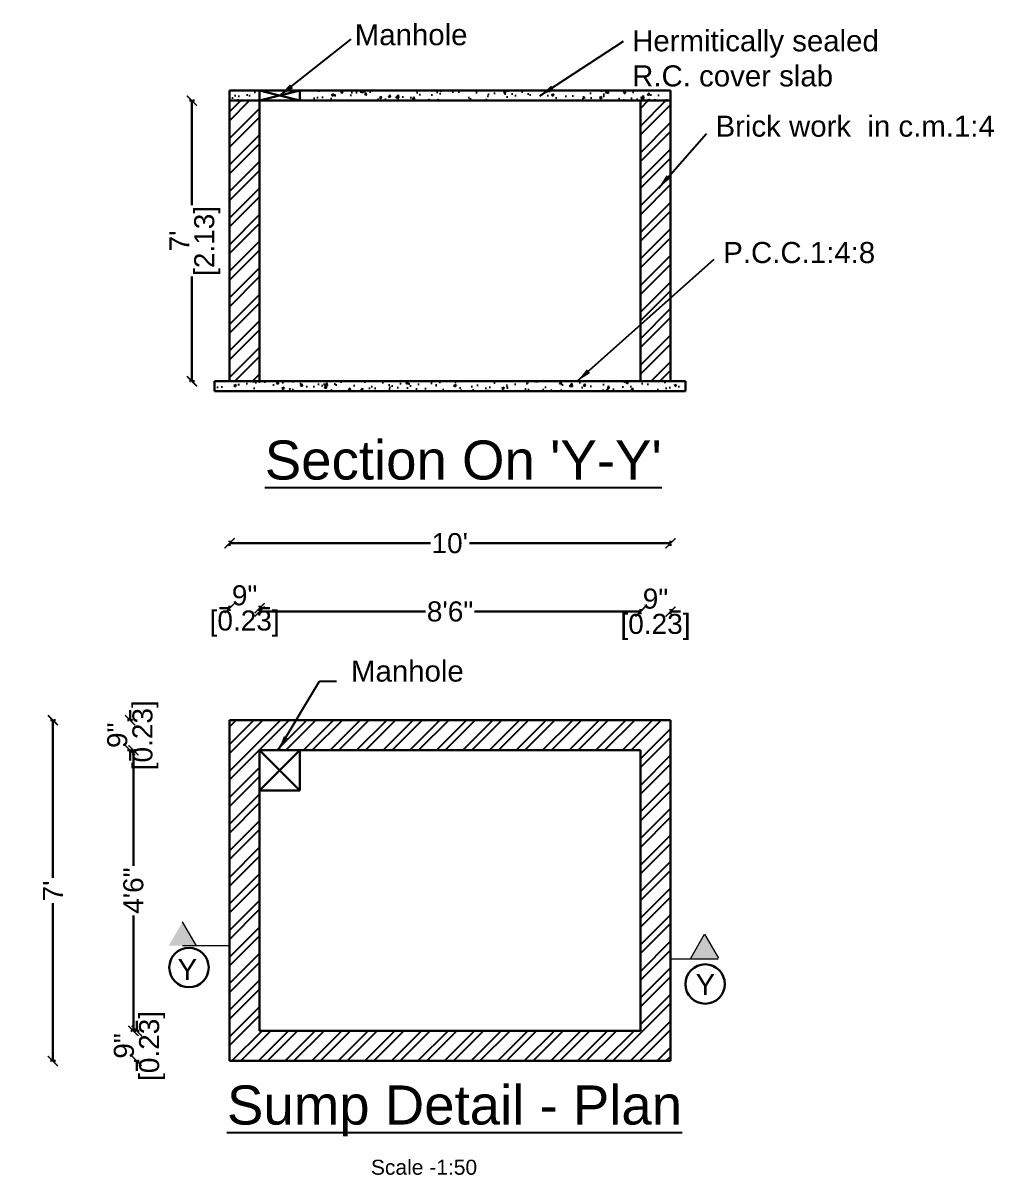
# Model space of a CAD drawing. Header units: metres. Extents: x 6804 to 7881, y 412 to 705.
# Drawn here: x 6803.6 to 6863.4, y 417 to 487.8 of the extents above; entities that cross this region are included whole.
import ezdxf

# ---------------------------------------------------------------- set-up
doc = ezdxf.new("R2010")
doc.units = ezdxf.units.M
doc.header["$LTSCALE"] = 5
doc.header["$PDSIZE"] = -1
doc.linetypes.add('DOT2', pattern=[0.125, 0, -0.125])
doc.layers.get('0').update_dxf_attribs({"color": 8, "linetype": 'CONTINUOUS'})
doc.layers.get('DEFPOINTS').update_dxf_attribs({"color": 8, "linetype": 'CONTINUOUS'})
for name, color, linetype in [('DIM', 8, 'CONTINUOUS'), ('hat', 8, 'CONTINUOUS'), ('TEXT', 7, 'CONTINUOUS')]:
    doc.layers.add(name, color=color, linetype=linetype)
doc.layers.add('others', color=8, linetype='CONTINUOUS', lineweight=15)
doc.layers.add('Walls', color=1, linetype='CONTINUOUS', lineweight=30)
doc.styles.get("Standard").update_dxf_attribs({"font": 'arial.ttf'})
doc.dimstyles.new('mohan', dxfattribs={"dimtxt": 9, "dimasz": 4.5, "dimexe": 4.5, "dimexo": 9, "dimgap": 0.0625, "dimtad": 0, "dimdec": 4, "dimzin": 0, "dimdsep": 46, "dimlunit": 4, "dimtxsty": 'Standard', "dimblk": 'ARCHTICK', "dimcen": 0.09, "dimclrd": 9, "dimclre": 9, "dimclrt": 7, "dimadec": 0, "dimazin": 0, "dimtfac": 1, "dimtdec": 4, "dimtix": 1, "dimtofl": 0, "dimtmove": 2, "dimatfit": 0, "dimfxl": 0, "dimtolj": 1, "dimtzin": 0, "dimlwd": -1, "dimarcsym": 0})
doc.dimstyles.new('ST-1', dxfattribs={"dimscale": 0.25, "dimtxt": 5, "dimasz": 1.5, "dimexe": 3, "dimexo": 3, "dimgap": 3, "dimtad": 0, "dimdec": 1, "dimzin": 0, "dimdsep": 46, "dimlunit": 4, "dimtxsty": 'Standard', "dimblk": 'ARCHTICK', "dimcen": 0, "dimclrd": 8, "dimclre": 8, "dimclrt": 1, "dimadec": 0, "dimazin": 0, "dimtfac": 1, "dimtdec": 1, "dimtix": 1, "dimtofl": 0, "dimtmove": 0, "dimatfit": 3, "dimfxl": 0, "dimtolj": 1, "dimtzin": 0, "dimarcsym": 0})
pattern_1 = [(50, (20610.453, 15975.0276), (7.1726018, -0.6275213), [0.75, -8.25]), (355, (20610.453, 15975.0276), (-1.3875133, 7.5219213), [0.6, -6.6]), (100.4514, (20611.051, 15974.975), (5.7850938, 6.8943954), [0.637402, -7.0114211]), (46.1842, (20610.453, 15977.028), (10.6724105, -1.65519), [1.125, -12.375]), (96.6356, (20611.343, 15976.89), (9.346627, 9.7411787), [0.956103, -10.51713]), (351.1842, (20610.453, 15977.028), (9.3466195, 9.741186), [0.9, -9.9]), (21, (20611.453, 15976.5276), (5.9690705, -4.0261889), [0.75, -8.25]), (326, (20611.453, 15976.5276), (2.4331533, 7.2515005), [0.6, -6.6]), (71.4514, (20611.951, 15976.192), (8.4022263, 3.225305), [0.637402, -7.0114211]), (37.5, (20610.4532, 15975.0276), (0.12159855, 3.32893854), [0, -6.52, 0, -6.7, 0, -6.625]), (7.5, (20610.4532, 15975.0276), (2.63069537, 3.9441171), [0, -3.82, 0, -6.37, 0, -2.525]), (327.5, (20608.2232, 15975.0276), (5.33822436, -0.22554872), [0, -2.5, 0, -7.8, 0, -10.35]), (317.5, (20607.2232, 15975.0276), (5.8318617, 1.0010498), [0, -3.25, 0, -5.18, 0, -7.35])]

# ---------------------------------------------------------------- blocks, each defined once
blk = doc.blocks.new('_ArchTick')
at = {"color": 0, "linetype": 'ByBlock', "const_width": 0.15}
blk.add_lwpolyline([(-0.5, -0.5), (0.5, 0.5)], dxfattribs=at)
blk = doc.blocks.new('*D22')
at = {"layer": 'DEFPOINTS', "color": 0}
for p in [(92689.26, -1665.03), (92680.26, -1698.07), (92689.26, -1698.07)]:
    blk.add_point(p, dxfattribs=at)
at = {"layer": 'DIM', "color": 8, "lineweight": -2}
for p, q in [((92680.26, -1665.03), (92677.26, -1665.03)), ((92689.26, -1665.03), (92692.26, -1665.03))]:
    blk.add_line(p, q, dxfattribs=at)
at = {"layer": 'DIM', "color": 8, "linetype": 'DOT2', "lineweight": -2}
for p, q in [((92680.26, -1665.78), (92680.26, -1664.28)), ((92689.26, -1665.78), (92689.26, -1664.28))]:
    blk.add_line(p, q, dxfattribs=at)
at = {"layer": 'DIM', "color": 8, "lineweight": -2, "xscale": 3, "yscale": 3, "zscale": 3}
blk.add_blockref('_ArchTick', (92680.26, -1665.03), dxfattribs=at)
at = {"layer": 'DIM', "color": 8, "lineweight": -2, "xscale": 3, "yscale": 3, "zscale": 3, "rotation": 180}
blk.add_blockref('_ArchTick', (92689.26, -1665.03), dxfattribs=at)
at = {"layer": 'DIM', "color": 7, "char_height": 6, "attachment_point": 5}
for s, insert in [('\\A1;9"', (92684.76, -1661.21)), ('\\A1;[0.23]', (92684.76, -1669.62))]:
    blk.add_mtext(s, dxfattribs=dict(at, insert=insert))
blk = doc.blocks.new('*D23')
at = {"layer": 'DEFPOINTS', "color": 0}
for p in [(92803.26, -1666.03), (92689.26, -1707.07), (92803.26, -1707.07)]:
    blk.add_point(p, dxfattribs=at)
at = {"layer": 'DIM', "color": 8, "linetype": 'DOT2', "lineweight": -2}
for p, q in [((92689.26, -1666.78), (92689.26, -1665.28)), ((92803.26, -1666.78), (92803.26, -1665.28))]:
    blk.add_line(p, q, dxfattribs=at)
at = {"layer": 'DIM', "color": 8, "lineweight": -2}
for p, q in [((92689.26, -1666.03), (92738.93, -1666.03)), ((92803.26, -1666.03), (92753.59, -1666.03))]:
    blk.add_line(p, q, dxfattribs=at)
at = {"layer": 'DIM', "color": 8, "lineweight": -2, "xscale": 3, "yscale": 3, "zscale": 3, "rotation": 180}
blk.add_blockref('_ArchTick', (92689.26, -1666.03), dxfattribs=at)
at = {"layer": 'DIM', "color": 8, "lineweight": -2, "xscale": 3, "yscale": 3, "zscale": 3}
blk.add_blockref('_ArchTick', (92803.26, -1666.03), dxfattribs=at)
at = {"layer": 'DIM', "color": 7, "insert": (92746.26, -1666.03), "char_height": 6, "attachment_point": 5}
blk.add_mtext('\\A1;8\'6"', dxfattribs=at)
blk = doc.blocks.new('*D24')
at = {"layer": 'DEFPOINTS', "color": 0}
for p in [(92812.26, -1666.03), (92803.26, -1707.07), (92812.26, -1707.07)]:
    blk.add_point(p, dxfattribs=at)
at = {"layer": 'DIM', "color": 8, "linetype": 'DOT2', "lineweight": -2}
for p, q in [((92803.26, -1666.78), (92803.26, -1665.28)), ((92812.26, -1666.78), (92812.26, -1665.28))]:
    blk.add_line(p, q, dxfattribs=at)
at = {"layer": 'DIM', "color": 8, "lineweight": -2}
for p, q in [((92803.26, -1666.03), (92800.26, -1666.03)), ((92812.26, -1666.03), (92815.26, -1666.03))]:
    blk.add_line(p, q, dxfattribs=at)
at = {"layer": 'DIM', "color": 8, "lineweight": -2, "xscale": 3, "yscale": 3, "zscale": 3}
blk.add_blockref('_ArchTick', (92803.26, -1666.03), dxfattribs=at)
at = {"layer": 'DIM', "color": 8, "lineweight": -2, "xscale": 3, "yscale": 3, "zscale": 3, "rotation": 180}
blk.add_blockref('_ArchTick', (92812.26, -1666.03), dxfattribs=at)
at = {"layer": 'DIM', "color": 7, "char_height": 6, "attachment_point": 5}
for s, insert in [('\\A1;9"', (92807.76, -1662.21)), ('\\A1;[0.23]', (92807.76, -1670.62))]:
    blk.add_mtext(s, dxfattribs=dict(at, insert=insert))
blk = doc.blocks.new('*D25')
at = {"layer": 'DEFPOINTS', "color": 0}
for p in [(92689.26, -1791.57), (92652.47, -1800.57), (92689.26, -1800.57)]:
    blk.add_point(p, dxfattribs=at)
at = {"layer": 'DIM', "color": 8, "lineweight": -2}
for p, q in [((92652.47, -1791.57), (92652.47, -1788.57)), ((92652.47, -1800.57), (92652.47, -1803.57))]:
    blk.add_line(p, q, dxfattribs=at)
at = {"layer": 'DIM', "color": 8, "linetype": 'DOT2', "lineweight": -2}
for p, q in [((92653.22, -1791.57), (92651.72, -1791.57)), ((92653.22, -1800.57), (92651.72, -1800.57))]:
    blk.add_line(p, q, dxfattribs=at)
at = {"layer": 'DIM', "color": 8, "lineweight": -2, "xscale": 3, "yscale": 3, "zscale": 3}
for p, rotation in [((92652.47, -1791.57), 270), ((92652.47, -1800.57), 90)]:
    blk.add_blockref('_ArchTick', p, dxfattribs=dict(at, rotation=rotation))
at = {"layer": 'DIM', "color": 7, "char_height": 6, "attachment_point": 5, "rotation": 90}
for s, insert in [('\\A1;[0.23]', (92657.07, -1796.07)), ('\\A1;9"', (92648.66, -1796.07))]:
    blk.add_mtext(s, dxfattribs=dict(at, insert=insert))
blk = doc.blocks.new('*D26')
at = {"layer": 'DEFPOINTS', "color": 0}
for p in [(92651.47, -1707.57), (92689.26, -1707.57), (92689.26, -1791.57)]:
    blk.add_point(p, dxfattribs=at)
at = {"layer": 'DIM', "color": 8, "linetype": 'DOT2', "lineweight": -2}
for p, q in [((92652.22, -1707.57), (92650.72, -1707.57)), ((92652.22, -1791.57), (92650.72, -1791.57))]:
    blk.add_line(p, q, dxfattribs=at)
at = {"layer": 'DIM', "color": 8, "lineweight": -2}
for p, q in [((92651.47, -1707.57), (92651.47, -1742.12)), ((92651.47, -1791.57), (92651.47, -1757.02))]:
    blk.add_line(p, q, dxfattribs=at)
at = {"layer": 'DIM', "color": 8, "lineweight": -2, "xscale": 3, "yscale": 3, "zscale": 3}
for p, rotation in [((92651.47, -1707.57), 90), ((92651.47, -1791.57), 270)]:
    blk.add_blockref('_ArchTick', p, dxfattribs=dict(at, rotation=rotation))
at = {"layer": 'DIM', "color": 7, "insert": (92651.47, -1749.57), "char_height": 6, "attachment_point": 5, "rotation": 90}
blk.add_mtext('\\A1;4\'6"', dxfattribs=at)
blk = doc.blocks.new('*D27')
at = {"layer": 'DEFPOINTS', "color": 0}
for p in [(92650.47, -1698.57), (92689.26, -1698.57), (92689.26, -1707.57)]:
    blk.add_point(p, dxfattribs=at)
at = {"layer": 'DIM', "color": 8, "lineweight": -2}
for p, q in [((92650.47, -1698.57), (92650.47, -1695.57)), ((92650.47, -1707.57), (92650.47, -1710.57))]:
    blk.add_line(p, q, dxfattribs=at)
at = {"layer": 'DIM', "color": 8, "linetype": 'DOT2', "lineweight": -2}
for p, q in [((92651.22, -1698.57), (92649.72, -1698.57)), ((92651.22, -1707.57), (92649.72, -1707.57))]:
    blk.add_line(p, q, dxfattribs=at)
at = {"layer": 'DIM', "color": 8, "lineweight": -2, "xscale": 3, "yscale": 3, "zscale": 3}
for p, rotation in [((92650.47, -1698.57), 270), ((92650.47, -1707.57), 90)]:
    blk.add_blockref('_ArchTick', p, dxfattribs=dict(at, rotation=rotation))
at = {"layer": 'DIM', "color": 7, "char_height": 6, "attachment_point": 5, "rotation": 90}
for s, insert in [('\\A1;[0.23]', (92655.07, -1703.07)), ('\\A1;9"', (92646.66, -1703.07))]:
    blk.add_mtext(s, dxfattribs=dict(at, insert=insert))
blk = doc.blocks.new('*D28')
at = {"layer": 'DEFPOINTS', "color": 0}
for p in [(92668.97, -1513.08), (92680.26, -1513.08), (92680.26, -1597.08)]:
    blk.add_point(p, dxfattribs=at)
at = {"layer": 'DIM', "color": 8, "linetype": 'DOT2', "lineweight": -2}
for p, q in [((92669.72, -1513.08), (92668.22, -1513.08)), ((92669.72, -1597.08), (92668.22, -1597.08))]:
    blk.add_line(p, q, dxfattribs=at)
at = {"layer": 'DIM', "color": 8, "lineweight": -2}
for p, q in [((92668.97, -1513.08), (92668.97, -1544.4)), ((92668.97, -1597.08), (92668.97, -1565.76))]:
    blk.add_line(p, q, dxfattribs=at)
at = {"layer": 'DIM', "color": 8, "lineweight": -2, "xscale": 3, "yscale": 3, "zscale": 3}
for p, rotation in [((92668.97, -1513.08), 90), ((92668.97, -1597.08), 270)]:
    blk.add_blockref('_ArchTick', p, dxfattribs=dict(at, rotation=rotation))
at = {"layer": 'DIM', "color": 7, "char_height": 6, "attachment_point": 5, "rotation": 90}
for s, insert in [('\\A1;[2.13]', (92673.57, -1555.08)), ("\\A1;7'", (92665.22, -1555.08))]:
    blk.add_mtext(s, dxfattribs=dict(at, insert=insert))
blk = doc.blocks.new('*D33')
at = {"layer": 'DEFPOINTS', "color": 0}
for p in [(92812.26, -1645.59), (92680.26, -1698.57, 9.84), (92812.26, -1698.57, 9.84)]:
    blk.add_point(p, dxfattribs=at)
at = {"layer": 'DIM', "color": 8, "linetype": 'DOT2', "lineweight": -2}
for p, q in [((92680.26, -1646.32), (92680.26, -1644.84)), ((92812.26, -1646.32), (92812.26, -1644.84))]:
    blk.add_line(p, q, dxfattribs=at)
at = {"layer": 'DIM', "color": 8, "lineweight": -2}
for p, q in [((92680.26, -1645.59), (92740.41, -1645.59)), ((92812.26, -1645.59), (92752.11, -1645.59))]:
    blk.add_line(p, q, dxfattribs=at)
at = {"layer": 'DIM', "color": 8, "lineweight": -2, "xscale": 3, "yscale": 3, "zscale": 3, "rotation": 180}
blk.add_blockref('_ArchTick', (92680.26, -1645.59), dxfattribs=at)
at = {"layer": 'DIM', "color": 8, "lineweight": -2, "xscale": 3, "yscale": 3, "zscale": 3}
blk.add_blockref('_ArchTick', (92812.26, -1645.59), dxfattribs=at)
at = {"layer": 'DIM', "color": 7, "insert": (92746.26, -1645.59), "char_height": 6, "attachment_point": 5}
blk.add_mtext("\\A1;10'{\\A0;\\H0.0083333x; [3.35]}", dxfattribs=at)
blk = doc.blocks.new('*D34')
at = {"layer": 'DEFPOINTS', "color": 0}
for p in [(92680.26, -1698.57, 9.84), (92627.37, -1800.57), (92680.26, -1800.57, 9.84)]:
    blk.add_point(p, dxfattribs=at)
at = {"layer": 'DIM', "color": 8, "linetype": 'DOT2', "lineweight": -2}
for p, q in [((92628.1, -1698.57), (92626.62, -1698.57)), ((92628.1, -1800.57), (92626.62, -1800.57))]:
    blk.add_line(p, q, dxfattribs=at)
at = {"layer": 'DIM', "color": 8, "lineweight": -2}
for p, q in [((92627.37, -1698.57), (92627.37, -1745.79)), ((92627.37, -1800.57), (92627.37, -1753.34))]:
    blk.add_line(p, q, dxfattribs=at)
at = {"layer": 'DIM', "color": 8, "lineweight": -2, "xscale": 3, "yscale": 3, "zscale": 3}
for p, rotation in [((92627.37, -1698.57), 90), ((92627.37, -1800.57), 270)]:
    blk.add_blockref('_ArchTick', p, dxfattribs=dict(at, rotation=rotation))
at = {"layer": 'DIM', "color": 7, "insert": (92627.37, -1749.57), "char_height": 6, "attachment_point": 5, "rotation": 90}
blk.add_mtext("\\A1;7'{\\A0;\\fArial|b0|i0|c0|p34;\\H0.0083333x; [2.59]}", dxfattribs=at)
blk = doc.blocks.new('10')
at = {"layer": 'hat'}
h = blk.add_hatch(dxfattribs=at)
h.set_pattern_fill('AR-CONC', color=256, style=0)
h.set_pattern_definition(pattern_1)
h.paths.add_polyline_path([(58.89, 197.49), (-52.11, 197.49), (-52.11, 194.49), (58.89, 194.49)])
h.paths.add_polyline_path([(-64.11, 197.49), (-73.11, 197.49), (-73.11, 194.49), (-64.11, 194.49)])
h.paths.add_polyline_path([(58.89, 110.49), (-73.11, 110.49), (-73.11, 107.49), (58.89, 107.49)])
h = blk.add_hatch(dxfattribs=at)
h.set_pattern_fill('ANSI32', color=256, scale=15, style=0)
h.set_pattern_definition([(45, (10301.6726, 8086.259), (-3.9774756, 3.9774756), []), (45, (10304.324, 8086.259), (-3.9774756, 3.9774756), [])])
h.paths.add_polyline_path([(-64.11, 194.49), (-73.11, 194.49), (-73.11, 110.49), (-64.11, 110.49)])
h.paths.add_polyline_path([(58.89, 194.49), (49.89, 194.49), (49.89, 110.49), (58.89, 110.49)])
h = blk.add_hatch(dxfattribs=at)
h.set_pattern_fill('AR-CONC', color=256, style=0)
h.set_pattern_definition(pattern_1)
h.paths.add_polyline_path([(-77.61, 110.49), (-77.61, 107.49), (-73.11, 107.49), (-73.11, 110.49)])
h.paths.add_polyline_path([(58.89, 110.49), (58.89, 107.49), (63.39, 107.49), (63.39, 110.49)])
h = blk.add_hatch(dxfattribs=at)
h.set_pattern_fill('ANSI32', color=256, scale=15, style=0)
h.set_pattern_definition([(45, (10301.6726, 7729.8153), (-3.9774756, 3.9774756), []), (45, (10304.324, 7729.8153), (-3.9774756, 3.9774756), [])])
h.paths.add_polyline_path([(-73.11, 9), (-73.11, -93), (58.89, -93), (58.89, 9)])
h.paths.add_polyline_path([(-64.11, 0), (-64.11, -84), (49.89, -84), (49.89, 0)], flags=16)
for p, q in [((-64.11, 197.49), (-52.11, 194.49)), ((-52.11, 197.49), (-64.11, 194.49)), ((-52.11, 197.49), (-52.11, 194.49)), ((-64.11, 0), (-52.11, -12)), ((-52.11, 0), (-64.11, -12))]:
    blk.add_line(p, q)
at = {"linetype": 'ByBlock', "ltscale": 7}
for centre in [(-85.26, -65.03), (69.25, -69.96)]:
    blk.add_circle(centre, 5.9, dxfattribs=at)
at = {"layer": 'others'}
for p, q in [((-83.05, -58.52), (-87.19, -51.35)), ((64.93, -62.25), (69.07, -55.08)), ((69.07, -55.08), (73.21, -62.25)), ((-73.09, -58.52), (-87.19, -58.52)), ((58.89, -62.38), (73.11, -62.38))]:
    blk.add_line(p, q, dxfattribs=at)
for points in [[(-87.19, -51.35), (-83.05, -58.52), (-87.19, -51.35), (-91.33, -58.52)], [(69.07, -55.08), (64.93, -62.25), (69.07, -55.08), (73.21, -62.25)]]:
    blk.add_solid(points, dxfattribs=at)
at = {"layer": 'Walls'}
for p, q in [((-73.11, 197.49), (-73.11, 110.49)), ((-73.11, 197.49), (58.89, 197.49)), ((-64.11, 197.49), (-64.11, 110.49)), ((58.89, 197.49), (58.89, 110.49)), ((-73.11, 194.49), (58.89, 194.49)), ((49.89, 194.49), (49.89, 110.49)), ((-73.11, 110.49), (-77.61, 110.49)), ((-77.61, 110.49), (-77.61, 107.49)), ((-73.11, 110.49), (63.39, 110.49)), ((63.39, 110.49), (63.39, 107.49)), ((-77.61, 107.49), (63.39, 107.49)), ((58.89, 9), (-73.11, 9)), ((-73.11, 9), (-73.11, -93)), ((58.89, -93), (58.89, 9)), ((-64.11, 0), (49.89, 0)), ((49.89, 0), (-64.11, 0)), ((-64.11, 0), (-64.11, -84)), ((-52.11, 0), (-52.11, -12)), ((49.89, -84), (49.89, 0)), ((-52.11, -12), (-64.11, -12)), ((-64.11, -84), (49.89, -84)), ((-73.11, -93), (58.89, -93))]:
    blk.add_line(p, q, dxfattribs=at)
at = {"layer": 'TEXT'}
for p in [(-35.64, 211.08), (-36.76, 20.57)]:
    blk.add_text('Manhole', height=6.3, dxfattribs=at).set_placement(p)
at = {"layer": 'TEXT', "attachment_point": 1}
for s, insert, char_height, width in [('Hermitically sealed\\PR.C. cover slab', (47.4, 215.55), 6.3, 232.9913), ('Brick work  in c.m.1:4', (72.36, 190), 6.3, 106.4686), ('P.C.C.1:4:8', (74.67, 152.17), 6.3, 70.7759), ("{\\L Section On 'Y-Y'}", (-67.12, 92.75), 11.7, 207.9228), ('Y', (-88.68, -62.48), 6.3, 12.6), ('Y', (66.38, -66.94), 6.3, 12.6), ('{\\LSump Detail - Plan}', (-73.89, -100.33, 9.84), 11.7, 207.9228), ('Scale -1:50', (-30.8, -122.56, -9.84), 4.5, 43.0609)]:
    blk.add_mtext(s, dxfattribs=dict(at, insert=insert, char_height=char_height, width=width))
at = {"layer": 'DIM'}
for base, p1, p2, picture, middle in [((-84.39, 194.49), (-73.11, 110.49), (-73.11, 194.49), '*D28', (-84.39, 152.49)), ((-102.89, 9), (-64.11, 0), (-64.11, 9), '*D27', (-102.89, 4.5)), ((-100.89, -93), (-64.11, -84), (-64.11, -93), '*D25', (-100.89, -88.5))]:
    dim = blk.add_linear_dim(base=base, p1=p1, p2=p2, angle=90, dimstyle='ST-1', override={"dimtxt": 24, "dimasz": 12, "dimpost": '\\X', "dimclrt": 7}, dxfattribs=at)
    dim.commit()
    dim.dimension.update_dxf_attribs({"geometry": picture, "text_midpoint": middle, "insert": (-92753.37, 1707.57)})
for base, p1, p2, text, picture, middle in [((58.89, 61.97, -9.84), (-73.11, 9), (58.89, 9), "10'{\\A0;\\H0.0083333x; [3.35]}", '*D33', (-7.11, 61.97, -9.84)), ((49.89, 41.54), (-64.11, 0.5), (49.89, 0.5), '8\'6"', '*D23', (-7.11, 41.54))]:
    dim = blk.add_linear_dim(base=base, p1=p1, p2=p2, text=text, dimstyle='ST-1', override={"dimtxt": 24, "dimasz": 12, "dimpost": '\\X', "dimclrt": 7}, dxfattribs=at)
    dim.commit()
    dim.dimension.update_dxf_attribs({"geometry": picture, "text_midpoint": middle, "insert": (-92753.37, 1707.57)})
for base, p1, p2, picture, middle in [((-64.11, 42.54), (-73.11, 9.5), (-64.11, 9.5), '*D22', (-68.61, 42.54)), ((58.89, 41.54), (49.89, 0.5), (58.89, 0.5), '*D24', (54.39, 41.54))]:
    dim = blk.add_linear_dim(base=base, p1=p1, p2=p2, dimstyle='ST-1', override={"dimtxt": 24, "dimasz": 12, "dimpost": '\\X', "dimclrt": 7}, dxfattribs=at)
    dim.commit()
    dim.dimension.update_dxf_attribs({"geometry": picture, "text_midpoint": middle, "insert": (-92753.37, 1707.57)})
for base, p1, p2, text, picture, middle in [((-125.99, -93, -9.84), (-73.11, 9), (-73.11, -93), "7'{\\A0;\\fArial|b0|i0|c0|p34;\\H0.0083333x; [2.59]}", '*D34', (-125.99, -42, -9.84)), ((-101.89, 0), (-64.11, -84), (-64.11, 0), '4\'6"', '*D26', (-101.89, -42))]:
    dim = blk.add_linear_dim(base=base, p1=p1, p2=p2, angle=90, text=text, dimstyle='ST-1', override={"dimtxt": 24, "dimasz": 12, "dimpost": '\\X', "dimclrt": 7}, dxfattribs=at)
    dim.commit()
    dim.dimension.update_dxf_attribs({"geometry": picture, "text_midpoint": middle, "insert": (-92753.37, 1707.57)})
at = {"layer": 'TEXT'}
for points in [[(-58.11, 195.99), (-36.75, 212.91)], [(19.79, 195.91), (44.8, 212.25)], [(55.28, 168.31), (69.7, 184.61)], [(30.97, 110.49), (71.98, 147.04)], [(-58.52, 0), (-46.18, 20.71), (-41.14, 20.71)]]:
    blk.add_leader(points, dimstyle='mohan', override={"dimasz": 4.5, "dimgap": 0.0625, "dimtad": 0, "dimfxl": 0.5}, dxfattribs=at)

msp = doc.modelspace()

# ---------------------------------------------------------------- block references
at = {"layer": 'Walls', "color": 2, "xscale": 0.2055578136328222, "yscale": 0.2055578136328222, "zscale": 0.2055578136328222}
msp.add_blockref('10', (6831.359, 443.093), dxfattribs=at)

doc.saveas('drawing.dxf')
